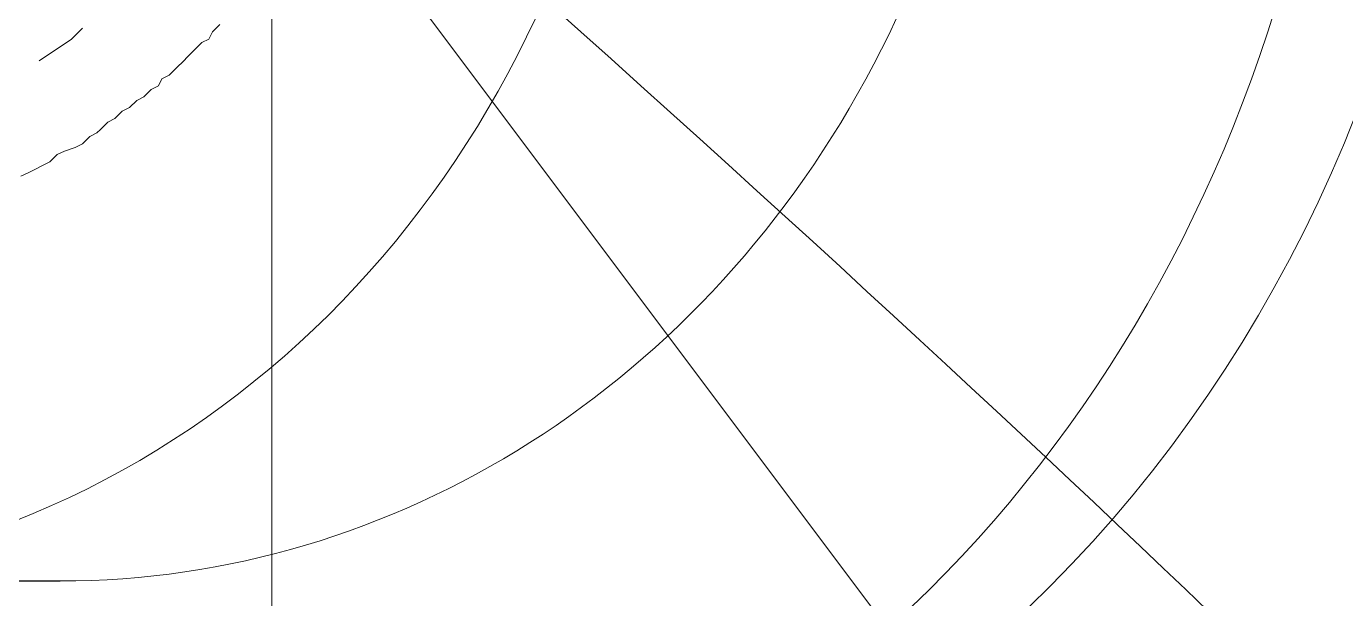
# Model space of a CAD drawing. Header units: millimetres. Extents: x 89051 to 218395, y -330386 to -125649.
# Drawn here: x 100482.16 to 100526.31, y -127056.28 to -127037.11 of the extents above; entities that cross this region are included whole.
import ezdxf

# ---------------------------------------------------------------- set-up
doc = ezdxf.new("R2010")
doc.units = ezdxf.units.MM
doc.header["$LTSCALE"] = 13
for name, pattern in [('1 实线', [0]), ('ACAD_ISO04W100', [30, 24, -3, 0, -3]), ('CENTER', [50.8, 31.75, -6.35, 6.35, -6.35])]:
    doc.linetypes.add(name, pattern=pattern)
doc.layers.get('0').update_dxf_attribs({"color": 1, "linetype": 'CENTER'})
doc.layers.add('C00-00-00', color=7, linetype='Continuous')
doc.layers.add('粗实线', color=4, linetype='Continuous')
doc.layers.add('标注、文本', color=3, linetype='Continuous', lineweight=25)

msp = doc.modelspace()

# ---------------------------------------------------------------- linework, layer by layer
at = {"color": 7, "linetype": '1 实线', "lineweight": 0}
msp.add_line((100491.3, -127031), (100547.396, -127105.871), dxfattribs=at)
for centre, major_axis, ratio, start_param, end_param in [((100486.444, -127021.077), (0, 45.983), 0.866025, 2.304713, 7.120065), ((100490.376, -127021.077), (0, 45.983), 0.866025, 3.141593, 6.283185), ((100471.213, -127021.077), (0, -34.608), 0.908418, 5.225125, 10.48821), ((100483.297, -127021.077), (0, -34.608), 0.908418, 6.283185, 9.424778)]:
    msp.add_ellipse(centre, major_axis=major_axis, ratio=ratio, start_param=start_param, end_param=end_param, dxfattribs=at)
msp.add_open_spline([(100493.236, -127030.637), (100540.843, -127072.662), (100560.785, -127101.878), (100576.342, -127123.241), (100600.226, -127149.473), (100605.907, -127171.033)], degree=3, dxfattribs=at)
at = {"layer": 'C00-00-00', "lineweight": 15}
for points in [[(100488.638, -127037.05), (100488.396, -127037.292), (100488.275, -127037.534), (100488.033, -127037.655), (100487.791, -127037.897), (100487.549, -127038.139), (100487.428, -127038.26), (100487.186, -127038.502), (100486.944, -127038.744), (100486.702, -127038.865), (100486.581, -127039.107), (100486.339, -127039.228), (100486.097, -127039.47), (100485.855, -127039.591), (100485.613, -127039.833), (100485.371, -127039.954), (100485.129, -127040.197), (100484.887, -127040.318), (100484.645, -127040.56), (100484.524, -127040.681), (100484.282, -127040.802), (100484.04, -127041.044), (100483.798, -127041.165), (100483.435, -127041.286), (100483.193, -127041.407), (100482.951, -127041.649), (100482.709, -127041.77), (100482.467, -127041.891), (100482.225, -127042.012), (100481.983, -127042.133)], [(100483.677, -127037.534), (100482.588, -127038.26)], [(100484.04, -127037.171), (100483.677, -127037.534)]]:
    msp.add_lwpolyline(points, dxfattribs=at)
at = {"layer": '标注、文本', "color": 1, "linetype": 'ACAD_ISO04W100', "lineweight": 15}
msp.add_line((100490.376, -127080.467), (100490.376, -126961.688), dxfattribs=at)
at = {"layer": '粗实线', "ltscale": 2}
msp.add_line((100471.213, -127055.685), (100483.297, -127055.685), dxfattribs=at)

doc.saveas('drawing.dxf')
